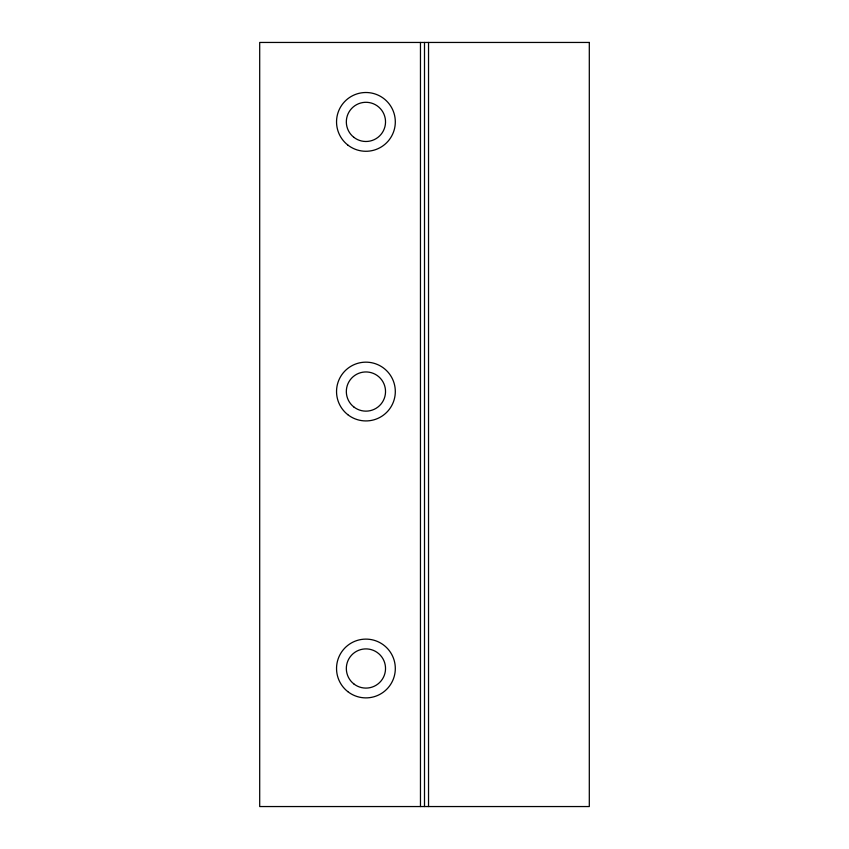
<?xml version="1.0" encoding="UTF-8"?>
<svg xmlns="http://www.w3.org/2000/svg" width="849" height="849" viewBox="0 0 849 849"><rect width="100%" height="100%" fill="white"/><g stroke="black" fill="none" stroke-linecap="round" stroke-linejoin="round"><path stroke-width="1.27" d="M428.533 42.45L428.533 806.55M424.5 42.45L424.5 806.55M420.467 42.45L420.467 806.55M589.302 42.45L259.698 42.45L259.698 806.55L589.302 806.55L589.302 42.45M347.782 414.662A29.386 29.386 0 0 0 395.018 395.698A29.386 29.386 0 0 0 354.978 364.274A29.386 29.386 0 0 0 347.782 414.662M353.831 406.958A19.591 19.591 0 0 0 385.329 394.318A19.591 19.591 0 0 0 358.628 373.358A19.591 19.591 0 0 0 353.831 406.958M347.782 691.617A29.386 29.386 0 0 0 395.018 672.652A29.386 29.386 0 0 0 354.978 641.228A29.386 29.386 0 0 0 347.782 691.617M353.831 683.912A19.591 19.591 0 0 0 385.329 671.272A19.591 19.591 0 0 0 358.628 650.313A19.591 19.591 0 0 0 353.831 683.912M347.782 145.009A29.386 29.386 0 0 0 395.018 126.045A29.386 29.386 0 0 0 354.978 94.621A29.386 29.386 0 0 0 347.782 145.009M353.831 137.305A19.591 19.591 0 0 0 385.329 124.665A19.591 19.591 0 0 0 358.628 103.705A19.591 19.591 0 0 0 353.831 137.305"/></g></svg>
